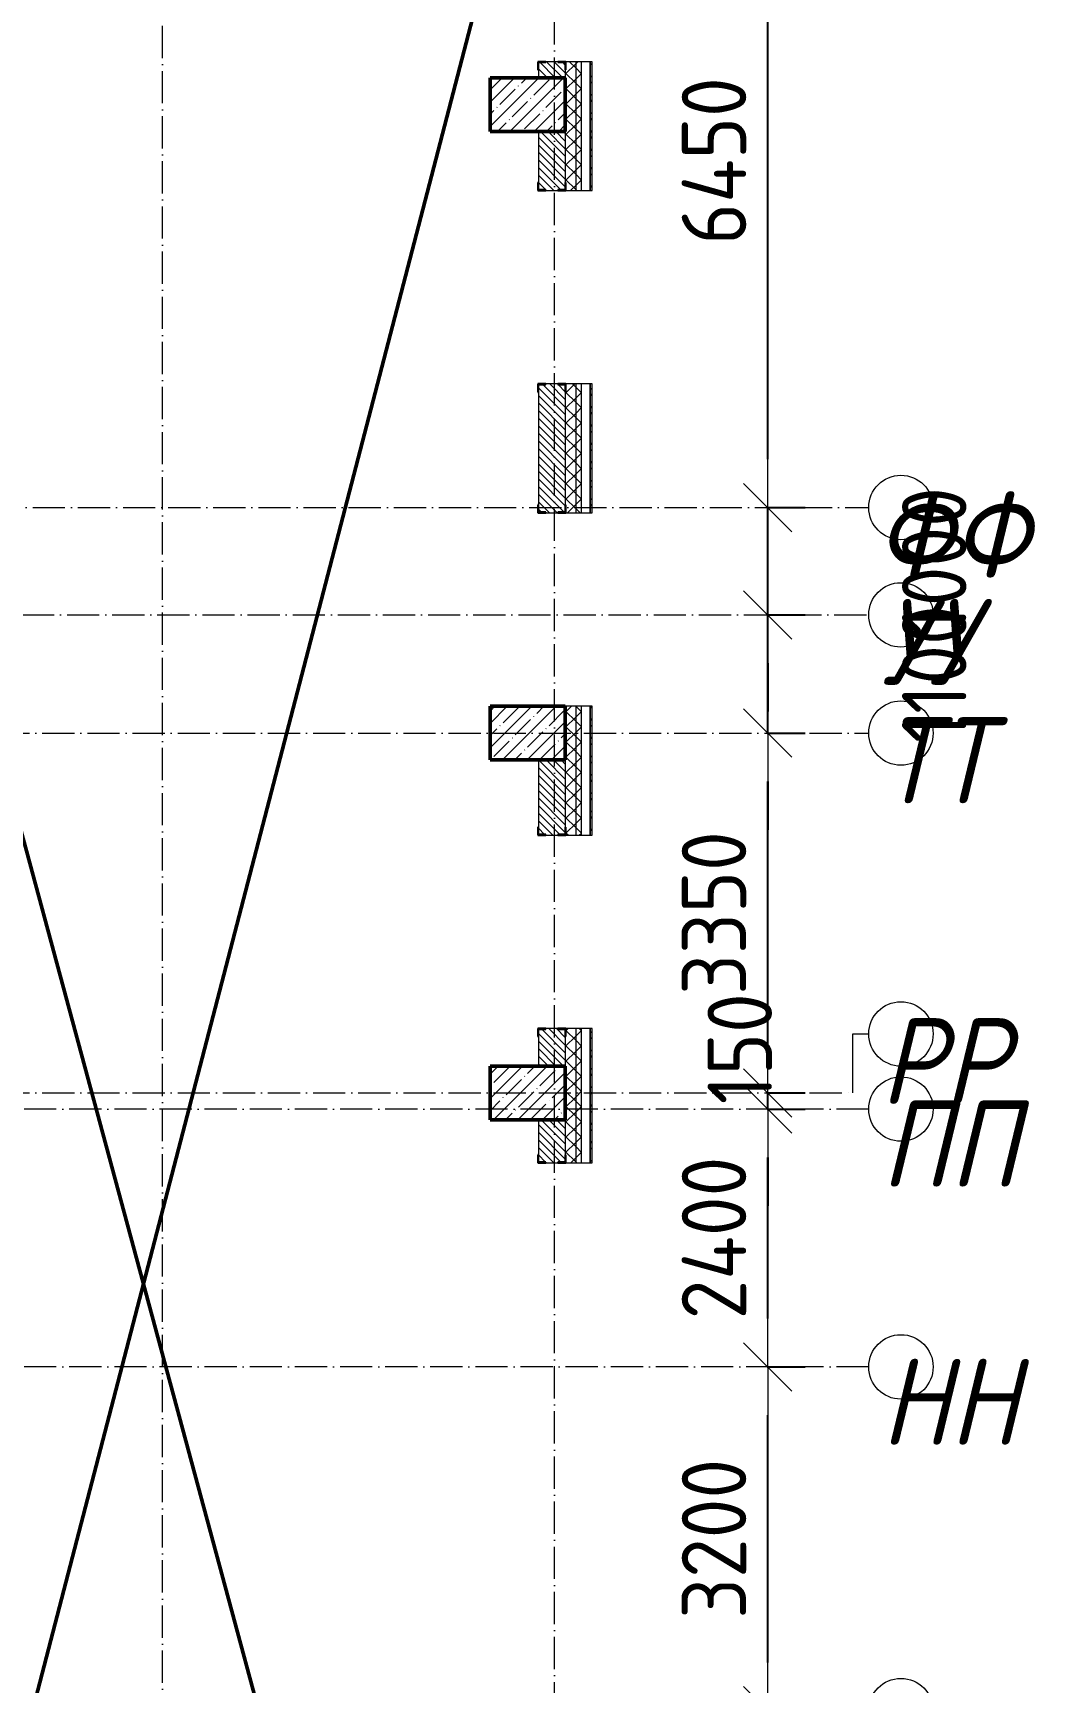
# Model space of a CAD drawing. Header units: millimetres. Extents: x 2294 to 908349, y -83289 to 219220.
# Drawn here: x 261879 to 271225, y 70664 to 86023 of the extents above; entities that cross this region are included whole.
import ezdxf

# ---------------------------------------------------------------- set-up
doc = ezdxf.new("R2010")
doc.units = ezdxf.units.MM
doc.linetypes.add('50_200_ШТРИХ_1Т_ш5_п1_п1_', pattern=[700, 500, -100, 0, -100])
for name, color, linetype, lineweight in [('A-____-____-DIMS', 7, 'Continuous', 9), ('A-DETL-____-OTLN-1', 7, 'Continuous', 50), ('A-GENM-____-MCUT', 7, 'Continuous', 25), ('A-GENM-____-OTLN-1', 7, 'Continuous', 25), ('A-WALL-____-MCUT', 7, 'Continuous', 13), ('A-WALL-____-MCUT-1', 7, 'Continuous', 9), ('A-WALL-____-PATT-1', 7, 'Continuous', 9), ('A-WALL-FNSH-MCUT-1', 7, 'Continuous', 9), ('S-COLS-____-MCUT', 7, 'Continuous', 50), ('S-COLS-____-OTLN', 7, 'Continuous', 9), ('S-GRID-____-IDEN', 7, 'Continuous', 9), ('S-GRID-____-OTLN', 7, 'Continuous', 9), ('S-GRID-____-OTLN-1', 7, '50_200_ШТРИХ_1Т_ш5_п1_п1_', 9)]:
    doc.layers.add(name, color=color, linetype=linetype, lineweight=lineweight)
doc.styles.add('ISOCPEUR_I_9', font='isocpeui.ttf', dxfattribs={"width": 0.9, "height": 250})
doc.styles.add('СПДС', font='isocpeur.ttf', dxfattribs={"width": 0.9})
doc.dimstyles.new('Размера А3', dxfattribs={"dimtxt": 800, "dimasz": 450, "dimexe": 350, "dimexo": 100, "dimgap": 200, "dimtad": 1, "dimdec": 0, "dimrnd": 10, "dimzin": 0, "dimdsep": 46, "dimtxsty": 'СПДС', "dimblk": 'ARROWHEAD_6', "dimcen": 1, "dimclrd": 5, "dimclre": 5, "dimclrt": 5, "dimazin": 0, "dimtfac": 1, "dimtdec": 0, "dimtmove": 2, "dimatfit": 3, "dimfxl": 1, "dimtolj": 1, "dimtzin": 0, "dimarcsym": 0})
pattern_1 = [(45, (165583.51, 6025.28), (-70.71068, 70.71068), []), (135, (165583.51, 6025.28), (-70.71068, -70.71068), [])]
pattern_2 = [(135, (165583.507, 6025.276), (-35.35534, -35.35534), [])]

# ---------------------------------------------------------------- blocks, each defined once
blk = doc.blocks.new('Ось сетки - Круг_Ø6_00__ISO-2_5_0_9K_-25732049-АР1_План отверстий 3 этажа в осях 1-64_Ю-ЯЯ')
at = {"layer": 'S-GRID-____-IDEN'}
blk.add_circle((0, 0), 3, dxfattribs=at)
blk = doc.blocks.new('ARROWHEAD_6')
at = {"color": 0, "linetype": 'Continuous'}
for p, q in [((-0.5, -0.5), (0.5, 0.5)), ((0, 0), (-1, 0))]:
    blk.add_line(p, q, dxfattribs=at)
blk = doc.blocks.new('*D2688')
at = {"layer": 'A-____-____-DIMS', "color": 0, "lineweight": -2, "transparency": 16777216}
for p, q in [((268712, 73606), (269068, 73606)), ((268718, 70856), (268718, 73156)), ((268712, 70406), (269068, 70406))]:
    blk.add_line(p, q, dxfattribs=at)
at = {"layer": 'Defpoints', "color": 0, "transparency": 16777216}
for p in [(268612, 73606), (268718, 73606), (268612, 70406)]:
    blk.add_point(p, dxfattribs=at)
at = {"layer": 'A-____-____-DIMS', "color": 0, "lineweight": -2, "transparency": 16777216, "xscale": 450, "yscale": 450, "zscale": 450}
for p, rotation in [((268718, 73606), 90), ((268718, 70406), 270)]:
    blk.add_blockref('ARROWHEAD_6', p, dxfattribs=dict(at, rotation=rotation))
at = {"layer": 'A-____-____-DIMS', "color": 0, "transparency": 16777216, "insert": (268218, 72006), "char_height": 600, "attachment_point": 5, "rotation": 90, "style": 'СПДС'}
blk.add_mtext('\\A1;3200', dxfattribs=at)
blk = doc.blocks.new('*D2689')
at = {"layer": 'A-____-____-DIMS', "color": 0, "lineweight": -2, "transparency": 16777216}
for p, q in [((268712, 76006), (269068, 76006)), ((268718, 74056), (268718, 75556)), ((268712, 73606), (269068, 73606))]:
    blk.add_line(p, q, dxfattribs=at)
at = {"layer": 'Defpoints', "color": 0, "transparency": 16777216}
for p in [(268612, 76006), (268718, 76006), (268612, 73606)]:
    blk.add_point(p, dxfattribs=at)
at = {"layer": 'A-____-____-DIMS', "color": 0, "lineweight": -2, "transparency": 16777216, "xscale": 450, "yscale": 450, "zscale": 450}
for p, rotation in [((268718, 76006), 90), ((268718, 73606), 270)]:
    blk.add_blockref('ARROWHEAD_6', p, dxfattribs=dict(at, rotation=rotation))
at = {"layer": 'A-____-____-DIMS', "color": 0, "transparency": 16777216, "insert": (268218, 74806), "char_height": 600, "attachment_point": 5, "rotation": 90, "style": 'СПДС'}
blk.add_mtext('\\A1;2400', dxfattribs=at)
blk = doc.blocks.new('*D2690')
at = {"layer": 'A-____-____-DIMS', "color": 0, "lineweight": -2, "transparency": 16777216}
for p, q in [((268718, 76606), (268718, 77056)), ((268712, 76156), (269068, 76156)), ((268718, 76006), (268718, 76156)), ((268712, 76006), (269068, 76006)), ((268718, 75556), (268718, 75106))]:
    blk.add_line(p, q, dxfattribs=at)
at = {"layer": 'Defpoints', "color": 0, "transparency": 16777216}
for p in [(268612, 76156), (268718, 76156), (268612, 76006)]:
    blk.add_point(p, dxfattribs=at)
at = {"layer": 'A-____-____-DIMS', "color": 0, "lineweight": -2, "transparency": 16777216, "xscale": 450, "yscale": 450, "zscale": 450}
for p, rotation in [((268718, 76156), 270), ((268718, 76006), 90)]:
    blk.add_blockref('ARROWHEAD_6', p, dxfattribs=dict(at, rotation=rotation))
at = {"layer": 'A-____-____-DIMS', "color": 0, "transparency": 16777216, "insert": (268158, 76051), "char_height": 600, "attachment_point": 1, "rotation": 90, "line_spacing_factor": 1.149209, "style": 'СПДС'}
blk.add_mtext('\\A1;150', dxfattribs=at)
blk = doc.blocks.new('*D2691')
at = {"layer": 'A-____-____-DIMS', "color": 0, "lineweight": -2, "transparency": 16777216}
for p, q in [((268712, 79506), (269068, 79506)), ((268718, 76606), (268718, 79056)), ((268712, 76156), (269068, 76156))]:
    blk.add_line(p, q, dxfattribs=at)
at = {"layer": 'Defpoints', "color": 0, "transparency": 16777216}
for p in [(268612, 79506), (268718, 79506), (268612, 76156)]:
    blk.add_point(p, dxfattribs=at)
at = {"layer": 'A-____-____-DIMS', "color": 0, "lineweight": -2, "transparency": 16777216, "xscale": 450, "yscale": 450, "zscale": 450}
for p, rotation in [((268718, 79506), 90), ((268718, 76156), 270)]:
    blk.add_blockref('ARROWHEAD_6', p, dxfattribs=dict(at, rotation=rotation))
at = {"layer": 'A-____-____-DIMS', "color": 0, "transparency": 16777216, "insert": (268218, 77831), "char_height": 600, "attachment_point": 5, "rotation": 90, "style": 'СПДС'}
blk.add_mtext('\\A1;3350', dxfattribs=at)
blk = doc.blocks.new('*D2692')
at = {"layer": 'A-____-____-DIMS', "color": 0, "lineweight": -2, "transparency": 16777216}
for p, q in [((268718, 81056), (268718, 81506)), ((268712, 80606), (269068, 80606)), ((268718, 79506), (268718, 80606)), ((268712, 79506), (269068, 79506)), ((268718, 79056), (268718, 78606))]:
    blk.add_line(p, q, dxfattribs=at)
at = {"layer": 'Defpoints', "color": 0, "transparency": 16777216}
for p in [(268612, 80606), (268718, 80606), (268612, 79506)]:
    blk.add_point(p, dxfattribs=at)
at = {"layer": 'A-____-____-DIMS', "color": 0, "lineweight": -2, "transparency": 16777216, "xscale": 450, "yscale": 450, "zscale": 450}
for p, rotation in [((268718, 80606), 270), ((268718, 79506), 90)]:
    blk.add_blockref('ARROWHEAD_6', p, dxfattribs=dict(at, rotation=rotation))
at = {"layer": 'A-____-____-DIMS', "color": 0, "transparency": 16777216, "insert": (270268, 80056), "char_height": 600, "attachment_point": 5, "rotation": 90, "style": 'СПДС'}
blk.add_mtext('\\A1;1100', dxfattribs=at)
blk = doc.blocks.new('*D2693')
at = {"layer": 'A-____-____-DIMS', "color": 0, "lineweight": -2, "transparency": 16777216}
for p, q in [((268718, 82056), (268718, 82506)), ((268712, 81606), (269068, 81606)), ((268718, 80606), (268718, 81606)), ((268712, 80606), (269068, 80606)), ((268718, 80156), (268718, 79706))]:
    blk.add_line(p, q, dxfattribs=at)
at = {"layer": 'Defpoints', "color": 0, "transparency": 16777216}
for p in [(268612, 81606), (268718, 81606), (268612, 80606)]:
    blk.add_point(p, dxfattribs=at)
at = {"layer": 'A-____-____-DIMS', "color": 0, "lineweight": -2, "transparency": 16777216, "xscale": 450, "yscale": 450, "zscale": 450}
for p, rotation in [((268718, 81606), 270), ((268718, 80606), 90)]:
    blk.add_blockref('ARROWHEAD_6', p, dxfattribs=dict(at, rotation=rotation))
at = {"layer": 'A-____-____-DIMS', "color": 0, "transparency": 16777216, "insert": (270268, 81106), "char_height": 600, "attachment_point": 5, "rotation": 90, "style": 'СПДС'}
blk.add_mtext('\\A1;1000', dxfattribs=at)
blk = doc.blocks.new('*D2694')
at = {"layer": 'A-____-____-DIMS', "color": 0, "lineweight": -2, "transparency": 16777216}
for p, q in [((268712, 88056), (269068, 88056)), ((268718, 82056), (268718, 87606)), ((268712, 81606), (269068, 81606))]:
    blk.add_line(p, q, dxfattribs=at)
at = {"layer": 'Defpoints', "color": 0, "transparency": 16777216}
for p in [(268612, 88056), (268718, 88056), (268612, 81606)]:
    blk.add_point(p, dxfattribs=at)
at = {"layer": 'A-____-____-DIMS', "color": 0, "lineweight": -2, "transparency": 16777216, "xscale": 450, "yscale": 450, "zscale": 450}
for p, rotation in [((268718, 88056), 90), ((268718, 81606), 270)]:
    blk.add_blockref('ARROWHEAD_6', p, dxfattribs=dict(at, rotation=rotation))
at = {"layer": 'A-____-____-DIMS', "color": 0, "transparency": 16777216, "insert": (268218, 84831), "char_height": 600, "attachment_point": 5, "rotation": 90, "style": 'СПДС'}
blk.add_mtext('\\A1;6450', dxfattribs=at)
blk = doc.blocks.new('BSC_Колонна _Прямоугольная - 500х700-V99-АР1_План отверстий 3 этажа в осях 1-64_Ю-ЯЯ')
at = {"layer": 'S-COLS-____-OTLN'}
h = blk.add_hatch(dxfattribs=at)
h.set_pattern_fill('FP_104', color=256, style=0, pattern_type=2)
h.set_pattern_definition([(315, (-70131.04, 100900), (114.04925, 114.04925), []), (315, (-70131.04, 100785.95), (114.04925, 114.04925), [201.613, -40.323, 3.353, -36.97])])
h.paths.add_polyline_path([(-250, -350), (250, -350), (250, 350), (-250, 350)], flags=0)
at = {"layer": 'S-COLS-____-MCUT'}
for p, q in [((250, 350), (-250, 350)), ((-250, 350), (-250, -350)), ((250, -350), (250, 350)), ((-250, -350), (250, -350))]:
    blk.add_line(p, q, dxfattribs=at)
blk = doc.blocks.new('BSC_Колонна _Прямоугольная - 500х700-V100-АР1_План отверстий 3 этажа в осях 1-64_Ю-ЯЯ')
at = {"layer": 'S-COLS-____-OTLN'}
h = blk.add_hatch(dxfattribs=at)
h.set_pattern_fill('FP_105', color=256, style=0, pattern_type=2)
h.set_pattern_definition([(315, (-73481.04, 100900), (114.04925, 114.04925), []), (315, (-73481.04, 100785.95), (114.04925, 114.04925), [201.613, -40.323, 3.353, -36.97])])
h.paths.add_polyline_path([(-250, -350), (250, -350), (250, 350), (-250, 350)], flags=0)
at = {"layer": 'S-COLS-____-MCUT'}
for p, q in [((250, 350), (-250, 350)), ((-250, 350), (-250, -350)), ((250, -350), (250, 350)), ((-250, -350), (250, -350))]:
    blk.add_line(p, q, dxfattribs=at)
blk = doc.blocks.new('BSC_Колонна _Прямоугольная - 500х700-V102-АР1_План отверстий 3 этажа в осях 1-64_Ю-ЯЯ')
at = {"layer": 'S-COLS-____-OTLN'}
h = blk.add_hatch(dxfattribs=at)
h.set_pattern_fill('FP_107', color=256, style=0, pattern_type=2)
h.set_pattern_definition([(315, (-79331.04, 100900), (114.04925, 114.04925), []), (315, (-79331.04, 100785.95), (114.04925, 114.04925), [201.613, -40.323, 3.353, -36.97])])
h.paths.add_polyline_path([(-250, -350), (250, -350), (250, 350), (-250, 350)], flags=0)
at = {"layer": 'S-COLS-____-MCUT'}
for p, q in [((250, 350), (-250, 350)), ((-250, 350), (-250, -350)), ((250, -350), (250, 350)), ((-250, -350), (250, -350))]:
    blk.add_line(p, q, dxfattribs=at)
blk = doc.blocks.new('Фахверк_СКБ_Уголок - 250_3380-27498580-АР1_План отверстий 3 этажа в осях 1-64_Ю-ЯЯ')
at = {"layer": 'A-GENM-____-MCUT'}
for p, q in [((200, 181), (125, 181)), ((125, 181), (125, 106)), ((131, 106), (131, 175)), ((131, 175), (200, 175)), ((200, 175), (200, 181)), ((125, 106), (131, 106)), ((131, -6), (125, -6)), ((125, -6), (125, -81)), ((125, -81), (200, -81)), ((131, -75), (131, -6)), ((200, -75), (131, -75)), ((200, -81), (200, -75))]:
    blk.add_line(p, q, dxfattribs=at)
blk = doc.blocks.new('Фахверк_СКБ_Уголок - 250_3380_зеркало-28514702-АР1_План отверстий 3 этажа в осях 1-64_Ю-ЯЯ')
at = {"layer": 'A-GENM-____-MCUT'}
for p, q in [((200, 181), (125, 181)), ((125, 181), (125, 106)), ((131, 106), (131, 175)), ((131, 175), (200, 175)), ((200, 175), (200, 181)), ((125, 106), (131, 106)), ((131, -6), (125, -6)), ((125, -6), (125, -81)), ((125, -81), (200, -81)), ((131, -75), (131, -6)), ((200, -75), (131, -75)), ((200, -81), (200, -75))]:
    blk.add_line(p, q, dxfattribs=at)
blk = doc.blocks.new('3floor')
at = {"layer": 'A-WALL-____-PATT-1'}
h = blk.add_hatch(dxfattribs=at)
h.set_pattern_fill('FP_6', color=256, style=0, pattern_type=2)
h.set_pattern_definition([(45, (165583.51, 6025.28), (-85.53659, 85.53659), []), (45, (165640.53, 6025.28), (-85.53659, 85.53659), [])])
h.paths.add_polyline_path([(267084, 75506), (267084, 76756), (267064, 76756), (267064, 75506)], flags=0)
h.paths.add_polyline_path([(267084, 78556), (267084, 79756), (267064, 79756), (267064, 78556)], flags=0)
h.paths.add_polyline_path([(267064, 81556), (267084, 81556), (267084, 82756), (267064, 82756), (267064, 82623)], flags=0)
h.paths.add_polyline_path([(267084, 84556), (267084, 85756), (267064, 85756), (267064, 84556)], flags=0)
h.paths.add_polyline_path([(267084, 87556), (267084, 91936), (267064, 91936), (267064, 87556)], flags=0)
h = blk.add_hatch(dxfattribs=at)
h.set_pattern_fill('FP_4', color=256, style=0, pattern_type=2)
h.set_pattern_definition(pattern_1)
h.paths.add_polyline_path([(266834, 52821), (266934, 52821), (266934, 53106), (266834, 53106)], flags=0)
h.paths.add_polyline_path([(266934, 54106), (266934, 61806), (266840, 61806), (266840, 61731), (266834, 61731), (266834, 54106)], flags=0)
h.paths.add_polyline_path([(266840, 75506), (266934, 75506), (266934, 76756), (266840, 76756), (266840, 76681), (266834, 76681), (266834, 75581), (266840, 75581), (266840, 75512)], flags=0)
h.paths.add_polyline_path([(266934, 78556), (266934, 79756), (266834, 79756), (266834, 78631), (266840, 78631), (266840, 78556)], flags=0)
h.paths.add_polyline_path([(266934, 81556), (266934, 82756), (266840, 82756), (266840, 82681), (266834, 82681), (266834, 81631), (266840, 81631), (266840, 81556)], flags=0)
h.paths.add_polyline_path([(266934, 84556), (266934, 85756), (266840, 85756), (266840, 85681), (266834, 85681), (266834, 84631), (266840, 84631), (266840, 84556)], flags=0)
h.paths.add_polyline_path([(266934, 87556), (266934, 91706), (266834, 91706), (266834, 87556)], flags=0)
h = blk.add_hatch(dxfattribs=at)
h.set_pattern_fill('FP_4', color=256, style=0, pattern_type=2)
h.set_pattern_definition(pattern_1)
h.paths.add_polyline_path([(266984, 52821), (266984, 53106), (266934, 53106), (266934, 52821)], flags=0)
h.paths.add_polyline_path([(266984, 54106), (266984, 61806), (266934, 61806), (266934, 54106)], flags=0)
h.paths.add_polyline_path([(266984, 75506), (266984, 76756), (266934, 76756), (266934, 75506)], flags=0)
h.paths.add_polyline_path([(266984, 78556), (266984, 79756), (266934, 79756), (266934, 78556)], flags=0)
h.paths.add_polyline_path([(266934, 81556), (266984, 81556), (266984, 82756), (266934, 82756), (266934, 82623)], flags=0)
h.paths.add_polyline_path([(266984, 84556), (266984, 85756), (266934, 85756), (266934, 84556)], flags=0)
h.paths.add_polyline_path([(266934, 87556), (266984, 87556), (266984, 91706), (266934, 91706)], flags=0)
h = blk.add_hatch(dxfattribs=at)
h.set_pattern_fill('FP_9', color=256, style=0, pattern_type=2)
h.set_pattern_definition(pattern_2)
h.paths.add_polyline_path([(266690, 85606), (266834, 85606), (266834, 85750), (266765, 85750), (266765, 85756), (266653, 85756), (266653, 85750), (266584, 85750), (266584, 85606)], flags=0)
h = blk.add_hatch(dxfattribs=at)
h.set_pattern_fill('FP_9', color=256, style=0, pattern_type=2)
h.set_pattern_definition(pattern_2)
h.paths.add_polyline_path([(266653, 81556), (266765, 81556), (266765, 81562), (266834, 81562), (266834, 82750), (266765, 82750), (266765, 82756), (266653, 82756), (266653, 82750), (266584, 82750), (266584, 81562), (266653, 81562)], flags=0)
h.paths.add_polyline_path([(266765, 84556), (266765, 84562), (266834, 84562), (266834, 85106), (266584, 85106), (266584, 84562), (266653, 84562), (266653, 84556)], flags=0)
h = blk.add_hatch(dxfattribs=at)
h.set_pattern_fill('FP_9', color=256, style=0, pattern_type=2)
h.set_pattern_definition(pattern_2)
h.paths.add_polyline_path([(266584, 76406), (266834, 76406), (266834, 76750), (266765, 76750), (266765, 76756), (266653, 76756), (266653, 76750), (266584, 76750), (266584, 76681)], flags=0)
h.paths.add_polyline_path([(266653, 78556), (266765, 78556), (266765, 78562), (266834, 78562), (266834, 79256), (266584, 79256), (266584, 78562), (266653, 78562)], flags=0)
h = blk.add_hatch(dxfattribs=at)
h.set_pattern_fill('FP_9', color=256, style=0, pattern_type=2)
h.set_pattern_definition(pattern_2)
h.paths.add_polyline_path([(266765, 75506), (266765, 75512), (266834, 75512), (266834, 75906), (266584, 75906), (266584, 75512), (266653, 75512), (266653, 75506)], flags=0)
at = {"layer": 'A-DETL-____-OTLN-1'}
for p, q in [((259534, 61406), (266334, 87556)), ((259534, 86856), (266334, 61706))]:
    blk.add_line(p, q, dxfattribs=at)
at = {"layer": 'A-WALL-____-MCUT'}
for p, q in [((266765, 85756), (266653, 85756)), ((267064, 85756), (266840, 85756)), ((267064, 84556), (267064, 85756)), ((266584, 85681), (266584, 85606)), ((266834, 85681), (266834, 85606)), ((266584, 85106), (266584, 84631)), ((266834, 85106), (266834, 84631)), ((266653, 84556), (266765, 84556)), ((266840, 84556), (267064, 84556)), ((266584, 82681), (266584, 81631)), ((266765, 82756), (266653, 82756)), ((266834, 82681), (266834, 81631)), ((267064, 82756), (266840, 82756)), ((267064, 81556), (267064, 82756)), ((266653, 81556), (266765, 81556)), ((266840, 81556), (267064, 81556)), ((267064, 79756), (266834, 79756)), ((267064, 78556), (267064, 79756)), ((266584, 79256), (266584, 78631)), ((266834, 79256), (266834, 78631)), ((266653, 78556), (266765, 78556)), ((266840, 78556), (267064, 78556)), ((266584, 76681), (266584, 76406)), ((266765, 76756), (266653, 76756)), ((266834, 76681), (266834, 76406)), ((267064, 76756), (266840, 76756)), ((267064, 75506), (267064, 76756)), ((266584, 75906), (266584, 75581)), ((266834, 75906), (266834, 75581)), ((266653, 75506), (266765, 75506)), ((266840, 75506), (267064, 75506))]:
    blk.add_line(p, q, dxfattribs=at)
at = {"layer": 'A-WALL-____-MCUT-1'}
for p, q in [((266934, 84556), (266934, 85756)), ((266984, 84556), (266984, 85756)), ((266934, 81556), (266934, 82756)), ((266984, 81556), (266984, 82756)), ((266934, 78556), (266934, 79756)), ((266984, 78556), (266984, 79756)), ((266934, 75506), (266934, 76756)), ((266984, 75506), (266984, 76756))]:
    blk.add_line(p, q, dxfattribs=at)
at = {"layer": 'A-WALL-FNSH-MCUT-1'}
for p, q in [((267084, 85756), (267064, 85756)), ((267064, 85756), (267064, 84556)), ((267084, 84556), (267084, 85756)), ((267064, 84556), (267084, 84556)), ((267084, 82756), (267064, 82756)), ((267064, 82756), (267064, 81556)), ((267084, 81556), (267084, 82756)), ((267064, 81556), (267084, 81556)), ((267084, 79756), (267064, 79756)), ((267064, 79756), (267064, 78556)), ((267084, 78556), (267084, 79756)), ((267064, 78556), (267084, 78556)), ((267084, 76756), (267064, 76756)), ((267064, 76756), (267064, 75506)), ((267084, 75506), (267084, 76756)), ((267064, 75506), (267084, 75506))]:
    blk.add_line(p, q, dxfattribs=at)
at = {"layer": 'A-GENM-____-OTLN-1'}
for name, p, rotation in [('Фахверк_СКБ_Уголок - 250_3380_зеркало-28514702-АР1_План отверстий 3 этажа в осях 1-64_Ю-ЯЯ', (266659, 85881), 269.9999999999999), ('Фахверк_СКБ_Уголок - 250_3380-27498580-АР1_План отверстий 3 этажа в осях 1-64_Ю-ЯЯ', (266759, 84431), 89.99999999999993), ('Фахверк_СКБ_Уголок - 250_3380-27498580-АР1_План отверстий 3 этажа в осях 1-64_Ю-ЯЯ', (266659, 82881), 269.9999999999999), ('Фахверк_СКБ_Уголок - 250_3380-27498580-АР1_План отверстий 3 этажа в осях 1-64_Ю-ЯЯ', (266759, 81431), 89.99999999999993), ('Фахверк_СКБ_Уголок - 250_3380-27498580-АР1_План отверстий 3 этажа в осях 1-64_Ю-ЯЯ', (266759, 78431), 89.99999999999993), ('Фахверк_СКБ_Уголок - 250_3380-27498580-АР1_План отверстий 3 этажа в осях 1-64_Ю-ЯЯ', (266659, 76881), 269.9999999999999), ('Фахверк_СКБ_Уголок - 250_3380-27498580-АР1_План отверстий 3 этажа в осях 1-64_Ю-ЯЯ', (266759, 75381), 89.99999999999993)]:
    blk.add_blockref(name, p, dxfattribs=dict(at, rotation=rotation))
at = {"layer": 'S-COLS-____-OTLN', "rotation": 89.9999999999999}
for name, p in [('BSC_Колонна _Прямоугольная - 500х700-V102-АР1_План отверстий 3 этажа в осях 1-64_Ю-ЯЯ', (266484, 85356)), ('BSC_Колонна _Прямоугольная - 500х700-V100-АР1_План отверстий 3 этажа в осях 1-64_Ю-ЯЯ', (266484, 79506)), ('BSC_Колонна _Прямоугольная - 500х700-V99-АР1_План отверстий 3 этажа в осях 1-64_Ю-ЯЯ', (266484, 76156))]:
    blk.add_blockref(name, p, dxfattribs=at)
blk = doc.blocks.new('3osi')
at = {"layer": 'S-GRID-____-OTLN'}
for p, q in [((269509.1, 76705.5), (269657.9, 76705.5)), ((269509.1, 76156.3), (269509.1, 76705.5))]:
    blk.add_line(p, q, dxfattribs=at)
at = {"layer": 'S-GRID-____-OTLN-1', "color": 251, "ltscale": 0.6, "true_color": 0x636466}
for p, q in [((263083.5, 55542), (263083.5, 96918.1)), ((266733.5, 46006.3), (266733.5, 96918.1)), ((214825.5, 81606.3), (269657.9, 81606.3)), ((200021, 80606.3), (269657.9, 80606.3)), ((258604.8, 79506.3), (269657.9, 79506.3)), ((258604.8, 76156.3), (269509.1, 76156.3)), ((269657.9, 76006.3), (214825.5, 76006.3)), ((269657.9, 73606.3), (160914.7, 73606.3))]:
    blk.add_line(p, q, dxfattribs=at)
at = {"layer": 'S-GRID-____-IDEN', "xscale": 99.99999999999993, "yscale": 99.99999999999993, "zscale": 99.99999999999993}
for p, rotation in [((269957.9, 81606.3), 269.9999999999995), ((269957.9, 80606.3), 269.9999999999995), ((269957.9, 79506.3), 269.9999999999995), ((269957.9, 76705.5), 269.9999999999995), ((269957.9, 76006.3), 89.9999999999998), ((269957.9, 73606.3), 89.9999999999998), ((269957.9, 70406.3), 269.9999999999995)]:
    blk.add_blockref('Ось сетки - Круг_Ø6_00__ISO-2_5_0_9K_-25732049-АР1_План отверстий 3 этажа в осях 1-64_Ю-ЯЯ', p, dxfattribs=dict(at, rotation=rotation))
at = {"layer": 'S-GRID-____-IDEN', "char_height": 800, "attachment_point": 1, "style": 'ISOCPEUR_I_9'}
for s, insert, width in [('ФФ', (269720, 81753), 562.785), ('УУ', (269767.7, 80753), 447.342), ('ТТ', (269767.7, 79653), 447.342), ('РР', (269767.7, 76852.1), 447.342), ('ПП', (269772.8, 76082.4), 447.342), ('НН', (269772.8, 73682.4), 447.342)]:
    blk.add_mtext(s, dxfattribs=dict(at, insert=insert, width=width))
at = {"layer": 'A-____-____-DIMS'}
for base, p1, p2, picture, middle in [((268717.7, 88056.3), (268611.7, 81606.3), (268611.7, 88056.3), '*D2694', (268217.7, 84831.3)), ((268717.7, 81606.3), (268611.7, 80606.3), (268611.7, 81606.3), '*D2693', (270267.7, 81106.3)), ((268717.7, 80606.3), (268611.7, 79506.3), (268611.7, 80606.3), '*D2692', (270267.7, 80056.3)), ((268717.7, 79506.3), (268611.7, 76156.3), (268611.7, 79506.3), '*D2691', (268217.7, 77831.3)), ((268717.7, 76006.3), (268611.7, 73606.3), (268611.7, 76006.3), '*D2689', (268217.7, 74806.3)), ((268717.7, 73606.3), (268611.7, 70406.3), (268611.7, 73606.3), '*D2688', (268217.7, 72006.3))]:
    dim = blk.add_linear_dim(base=base, p1=p1, p2=p2, angle=90, dimstyle='Размера А3', override={"dimtxt": 600, "dimclrd": 0, "dimclre": 0, "dimclrt": 0}, dxfattribs=at)
    dim.commit()
    dim.dimension.update_dxf_attribs({"geometry": picture, "text_midpoint": middle})
dim = blk.add_linear_dim(base=(268717.7, 76156.3), p1=(268611.7, 76006.3), p2=(268611.7, 76156.3), angle=90, dimstyle='Размера А3', override={"dimtxt": 600, "dimclrd": 0, "dimclre": 0, "dimclrt": 0}, dxfattribs=at)
dim.commit()
dim.dimension.update_dxf_attribs({"geometry": '*D2690', "text_midpoint": (268557.8, 76510), "dimtype": 160, "text_rotation": 90})

msp = doc.modelspace()

# ---------------------------------------------------------------- block references
for name in ['3osi', '3floor']:
    msp.add_blockref(name, (0, 0))

doc.saveas('drawing.dxf')
